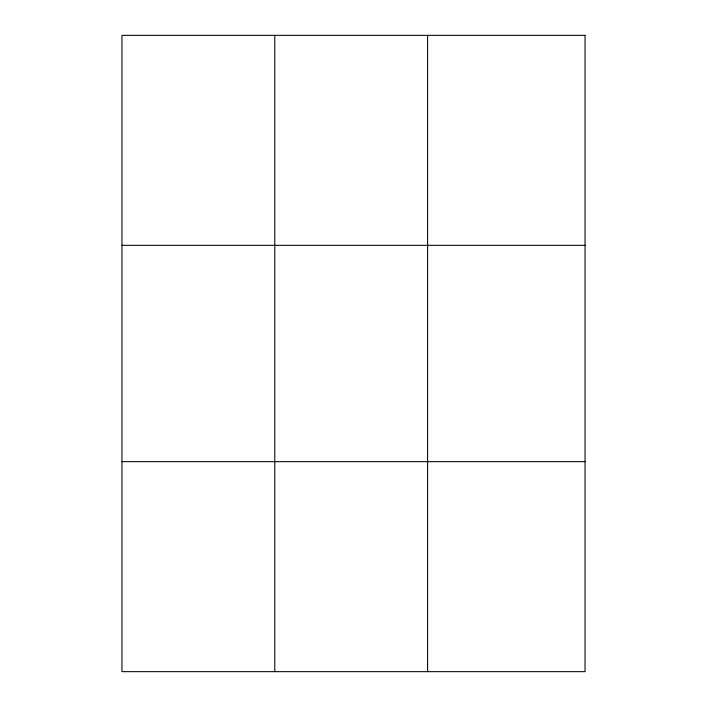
<?xml version="1.0" encoding="UTF-8"?>
<svg xmlns="http://www.w3.org/2000/svg" width="707" height="707" viewBox="0 0 707 707"><rect width="100%" height="100%" fill="white"/><g stroke="black" fill="none" stroke-linecap="round" stroke-linejoin="round"><path stroke-width="1.06" d="M274.776 671.65L274.776 35.35M427.594 671.65L427.594 35.35M121.958 245.329L585.043 245.329M121.958 461.671L585.043 461.671M585.043 35.35L121.958 35.35L121.958 671.65L585.043 671.65L585.043 35.35"/></g></svg>
